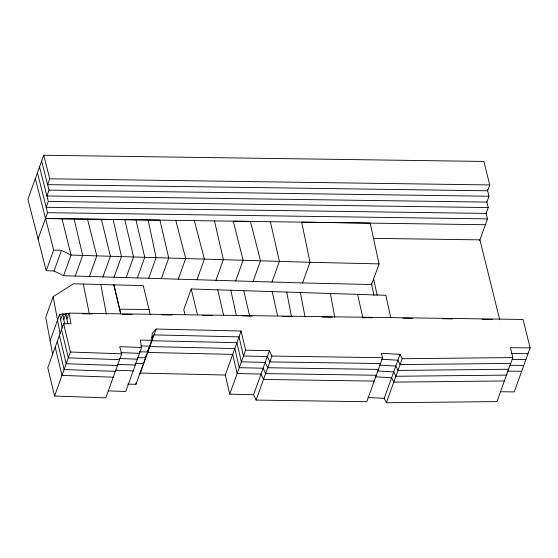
<?xml version="1.0" encoding="UTF-8"?>
<svg xmlns="http://www.w3.org/2000/svg" width="558" height="558" viewBox="0 0 558 558"><rect width="100%" height="100%" fill="white"/><g stroke="black" fill="none" stroke-linecap="round" stroke-linejoin="round"><path stroke-width="0.84" d="M127.747 384.162L135.971 384.274L136.082 382.537M145.617 356.06L145.505 357.79L137.275 357.685M147.724 350.208L147.612 351.945L139.381 351.84M135.971 384.274L151.818 340.254L152.271 333.307L156.17 329.039L241.133 331.02L245.576 350.138L229.729 394.157L253.583 394.701L256.08 400.079L366.78 401.725L382.628 357.706L381.274 353.277L400.044 354.365L402.206 358.738L386.359 402.757L496.962 401.593L512.809 357.573L510.43 347.704L530.1 347.871L523.048 319.455L69.011 313.129L66.904 318.974M43.747 155.243L49.732 178.804L47.625 184.649L487.622 190.787L489.729 184.935L483.905 161.443L43.747 155.243L27.9 199.262L46.223 270.693L54.049 270.979L63.619 275.708L302.569 282.927L371.6 284.524L379.035 263.885L370.184 223.102L301.697 222.154L309.997 262.295L302.569 282.927M41.641 161.088L49.013 190.125L46.914 195.97L486.869 202.101L488.975 196.256L487.336 189.636M39.541 166.933L48.302 201.438L46.195 207.283L486.123 213.414L488.229 207.569L486.771 201.689M38.028 239.159L47.563 212.682L37.435 172.785M46.223 270.693L53.652 250.054L35.328 178.63M54.049 270.979L61.478 250.34L71.047 255.076L309.997 262.295L379.035 263.885M150.235 314.426L143.246 285.626L73.6 283.778L53.163 296.633L45.735 317.265L52.78 355.097M63.619 275.708L71.047 255.076L61.98 218.75L45.463 218.527L485.376 224.734M50.108 340.757L59.643 314.273L65.732 314.384M75.225 276.064L82.654 255.424L74.102 218.945L61.98 218.75M60.662 319.741L62.761 313.889L66.242 313.938M63.779 319.357L65.886 313.512L69.366 313.561M69.011 313.129L70.985 323.738L63.633 323.703L47.786 367.722L54.565 396.04L105.818 397.84L121.665 353.821L119.698 346.664L141.606 347.495L140.302 340.101L151.818 340.254M89.392 276.475L96.82 255.843L87.473 219.127L74.102 218.945M54.565 396.04L70.413 352.021L63.633 323.703M102.979 276.88L110.407 256.241L101.375 219.308L87.473 219.127M114.034 277.228L121.463 256.589L113.128 219.489L101.375 219.308M126.143 277.591L133.571 256.952L124.769 219.664L113.128 219.489M137.324 277.919L144.759 257.28L135.894 219.796L124.769 219.664M148.665 278.268L156.101 257.636L148.128 219.964L135.894 219.796M161.304 278.651L168.732 258.012L159.93 220.145L148.128 219.964M141.606 347.495L125.759 391.514L108.064 390.844M139.207 374.279L140.316 373.065L156.17 329.039M178.267 279.153L185.695 258.521L175.791 220.368M390.816 317.767L385.843 295.287L191.206 288.967L183.777 309.599L185.012 314.656M196.974 279.718L204.402 259.086L194.324 220.633M215.96 280.304L223.388 259.672L214.467 220.912M235.671 280.89L243.1 260.258L233.265 221.177L250.423 221.407L260.509 260.795L253.081 281.427M229.729 394.157L225.286 375.039L241.133 331.02M271.99 281.992L279.425 261.36L270.379 221.7M253.583 394.701L269.437 350.682L245.576 350.138M256.08 400.079L271.934 356.06L269.437 350.682M386.359 402.757L384.197 398.384L400.044 354.365M479.657 240.61L487.476 218.889L486.039 213.065M530.1 347.871L514.253 391.89L500.568 391.779M151.281 337.939L154.064 334.891L239.033 336.865L243.469 355.983L267.331 356.527L269.828 361.905L380.521 363.551M150.848 341.956L151.957 340.736L236.927 342.71L241.363 361.828L265.224 362.372L267.721 367.75L378.415 369.403M148.742 347.801L149.851 346.581L234.82 348.555L239.256 367.68L263.118 368.217L265.615 373.602L376.308 375.248M402.206 358.738L512.809 357.573M510.703 363.418L400.107 364.583L397.938 360.21L381.728 359.268M508.596 369.263L398 370.428L395.838 366.055L379.621 365.12M506.497 375.115L395.894 376.273L393.732 371.9L377.515 370.965M504.39 380.961L393.788 382.125L391.625 377.752L375.415 376.81M511.749 353.584L527.994 353.716M512.209 359.45L525.887 359.568M510.103 365.295L523.788 365.413M507.145 371.14L521.681 371.258M120.744 313.666L113.909 284.852L119.531 309.188L149.153 309.495M49.732 178.804L489.729 184.935M49.013 190.125L488.975 196.256M48.302 201.438L488.229 207.569M82.431 313.742L92.014 313.875M122.488 314.3L132.072 314.433M161.681 314.845L172.129 314.991M202.61 315.416L212.186 315.549M242.667 315.974L252.244 316.107M282.725 316.532L292.301 316.665M321.91 317.077L332.359 317.223M362.84 317.648L372.416 317.781M402.897 318.206L412.481 318.339M442.954 318.764L452.538 318.897M482.147 319.315L492.595 319.455M140.665 345.981L149.711 346.099M135.175 363.53L143.399 363.642M47.563 212.682L487.476 218.889M373.4 238.357L479.922 239.863L499.717 319.783M271.934 356.06L382.628 357.706M374.209 381.093L263.516 379.447L261.011 374.069L237.157 373.525L232.714 354.4L147.751 352.426M140.316 373.065L225.286 375.039M70.413 352.021L121.665 353.821M119.565 359.666L68.306 357.866L61.526 329.548M117.459 365.511L66.207 363.718L59.427 335.4M115.353 371.363L64.1 369.563L57.321 341.245M113.246 377.208L61.994 375.408L55.214 347.09M53.652 250.054L61.478 250.34M120.96 352.635L139.5 353.34M119.698 358.515L137.401 359.185M117.599 364.36L135.294 365.03M115.492 370.205L133.188 370.882M367.98 397.442L384.197 398.384M119.531 309.188L120.737 314.028M191.206 288.967L197.574 315.068M243.755 290.676L249.656 315.988M217.732 289.832L223.716 315.633M357.629 294.38L362.895 318.011M272.178 291.604L277.577 315.758M230.81 290.265L236.411 315.716M373.651 279.091L377.18 295.266M371.3 282.892L374.083 295.656M83.316 284.029L89.329 313.896M300.337 292.518L305.066 316.965M286.735 292.071L291.443 316.679M100.817 284.496L106.39 314.217M65.886 313.512L67.818 323.87M62.761 313.889L64.616 323.835M59.643 314.273L62.203 328.02M53.163 296.633L60.048 333.621M330.448 293.494L334.744 317.404"/></g></svg>
